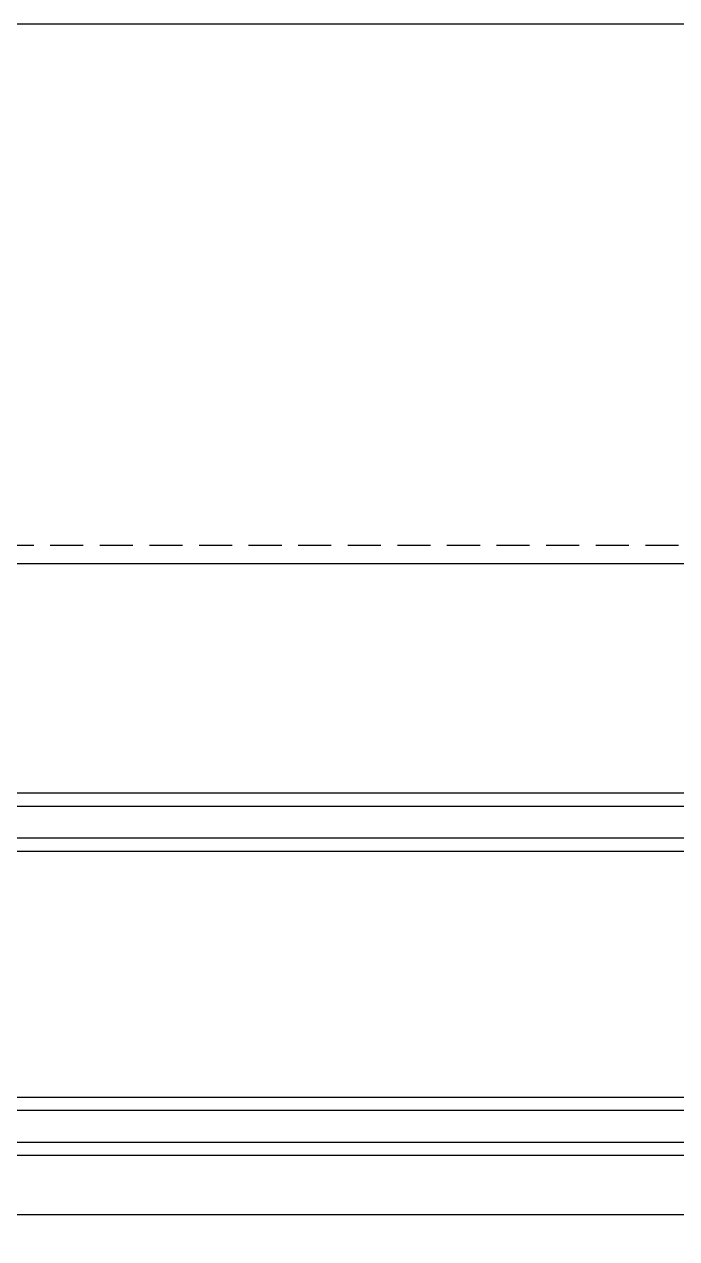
# Model space of a CAD drawing. Header units: millimetres. Extents: x -27671 to 122165, y 825 to 42056.
# Drawn here: x 117333.84 to 117338.67, y 19013.9 to 19022.88 of the extents above; entities that cross this region are included whole.
import ezdxf

# ---------------------------------------------------------------- set-up
doc = ezdxf.new("R2010")
doc.units = ezdxf.units.MM
doc.header["$LTSCALE"] = 100
doc.header["$MEASUREMENT"] = 0
doc.linetypes.add('HIDDEN2', pattern=[0.1875, 0.125, -0.0625])
doc.layers.get('0').update_dxf_attribs({"linetype": 'CONTINUOUS'})
doc.layers.add('ELE9', color=9, linetype='CONTINUOUS')
doc.layers.add('WIN-G', color=252, linetype='CONTINUOUS')

# ---------------------------------------------------------------- blocks, each defined once
blk = doc.blocks.new('A$C37502152')
at = {"layer": 'WIN-G', "linetype": 'HIDDEN2'}
blk.add_line((703.15, 253), (89.5, 253), dxfattribs=at)
at = {"ltscale": 1000}
blk.add_wipeout([(1400, 246), (0, 246), (0, 0), (1400, 0)], dxfattribs=at)
at = {"layer": 'WIN-G'}
for p, q in [((1347, 246), (53, 246)), ((127.38, 159.5), (717.15, 159.5)), ((128, 154.5), (717.15, 154.5)), ((128, 142.5), (717.15, 142.5)), ((127.38, 137.5), (717.15, 137.5)), ((127.38, 44.5), (717.15, 44.5)), ((128, 39.5), (717.15, 39.5)), ((128, 27.5), (717.15, 27.5)), ((127.38, 22.5), (717.15, 22.5)), ((1336, 0), (64, 0))]:
    blk.add_line(p, q, dxfattribs=at)
blk = doc.blocks.new('ggtyu')
at = {"layer": 'ELE9', "color": 253, "ltscale": 0.1}
blk.add_lwpolyline([(55779.8798, 19022.8823), (55752.4905, 19022.8823)], dxfattribs=at)
at = {"layer": 'ELE9', "color": 253, "ltscale": 0.1, "xscale": 0.01956378461538462, "yscale": 0.01956378461538462, "zscale": 0.01956378461538462}
blk.add_blockref('A$C37502152', (55752.4904, 19014.0786), dxfattribs=at)
at = {"layer": 'ELE9', "color": 253, "ltscale": 0.1}
blk.add_lwpolyline([(55806.2909, 19014.0786), (55296.1652, 19014.0786), (55296.1652, 18635.0229), (55540.7125, 18635.0229), (55540.7125, 18740.6673), (55542.6689, 18740.6673, -0.414214), (55597.4475, 18685.8887), (55597.4475, 18413.4704)], format="xyb", dxfattribs=at)

msp = doc.modelspace()

# ---------------------------------------------------------------- block references
msp.add_blockref('ggtyu', (61575, 0))

doc.saveas('drawing.dxf')
